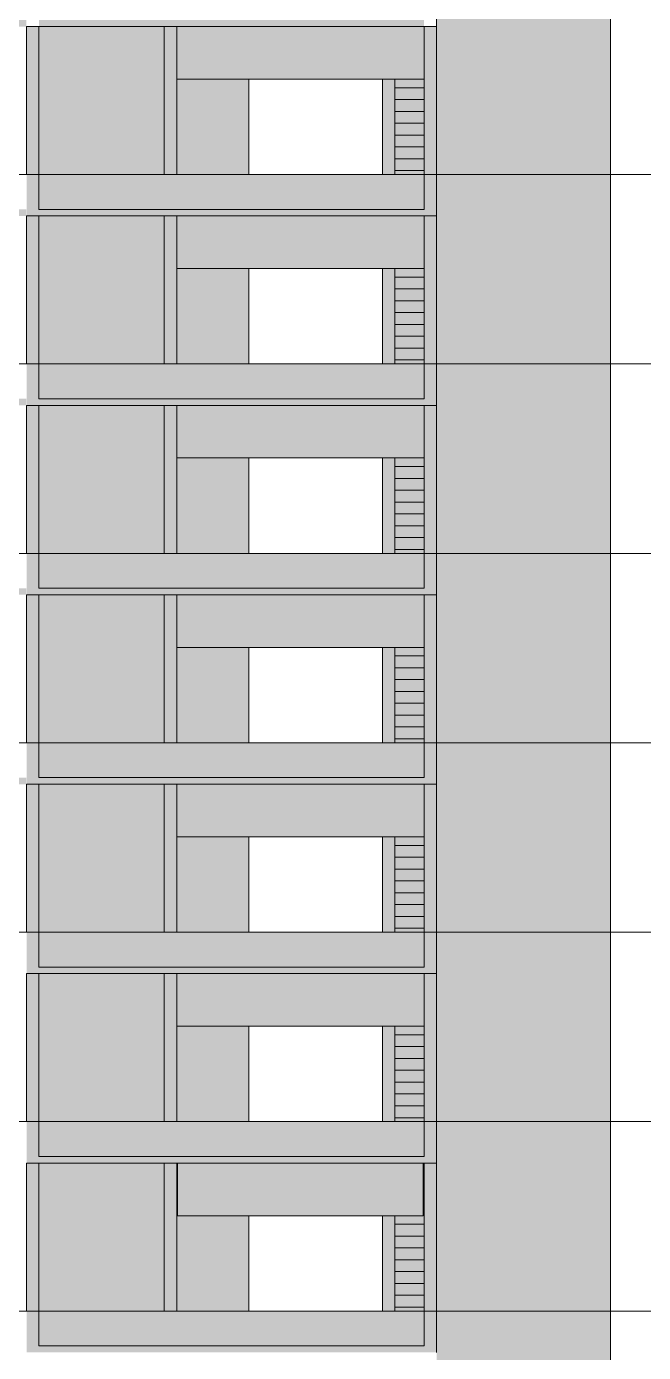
# Model space of a CAD drawing. Header units: centimetres. Extents: x -2136 to 34701, y -1430 to 84208.
# Drawn here: x 4334 to 5273, y 79098 to 81114 of the extents above; entities that cross this region are included whole.
import ezdxf

# ---------------------------------------------------------------- set-up
doc = ezdxf.new("R2010")
doc.units = ezdxf.units.CM
doc.linetypes.add('Centro', pattern=[3.175, 0.635, -0.47625, 1.5875, -0.47625])
for name, color, linetype, lineweight in [('A-FLOR', 7, 'Continuous', 18), ('A-FLOR-LEVL', 7, 'Continuous', 9), ('S-BEAM', 7, 'Continuous', 18), ('S-COLS', 7, 'Continuous', 18), ('S-STRS', 7, 'Continuous', 18)]:
    doc.layers.add(name, color=color, linetype=linetype, lineweight=lineweight)

msp = doc.modelspace()

# ---------------------------------------------------------------- hatches: boundary and pattern name
at = {"layer": 'A-FLOR', "true_color": 0xc0c0c0}
for points in [[(3747.47, 81114), (4334.47, 81114), (4333.97, 81124), (3429.47, 81124), (3429.47, 81114), (3590.23, 81114)], [(4562.97, 81114), (4939.47, 81114), (4939.47, 81124), (4353.47, 81124), (4353.47, 81114), (4543.97, 81114)], [(3747.47, 80826), (4334.47, 80826), (4333.97, 80836), (3429.47, 80836), (3429.47, 80826), (3590.23, 80826)], [(4939.47, 80826), (4939.47, 80836), (4353.47, 80836), (4353.47, 80826), (4907.61, 80826)], [(3590.23, 80538), (4334.47, 80538), (4333.97, 80548), (3429.47, 80548), (3429.47, 80538), (3496.13, 80538)], [(4672.96, 80538), (4939.47, 80538), (4939.47, 80548), (4353.47, 80548), (4353.47, 80538), (4562.97, 80538)], [(3469.47, 80250), (4334.47, 80250), (4333.97, 80260), (3429.47, 80260), (3429.47, 80250)], [(4907.61, 80250), (4939.47, 80250), (4939.47, 80260), (4353.47, 80260), (4353.47, 80250), (4792.89, 80250)], [(3747.47, 79962), (4334.47, 79962), (4333.97, 79972), (3429.47, 79972), (3429.47, 79962), (3590.23, 79962)], [(4939.47, 79962), (4939.47, 79972), (4353.47, 79972), (4353.47, 79962), (4907.61, 79962)], [(4543.97, 79674), (4939.47, 79674), (4939.47, 79684), (4353.47, 79684), (4353.47, 79674), (4531.21, 79674)], [(4907.61, 79386), (4939.47, 79386), (4939.47, 79396), (4353.47, 79396), (4353.47, 79386), (4719.41, 79386)], [(4564.24, 79098), (4939.47, 79098), (4939.47, 79108), (4353.47, 79108), (4353.47, 79098), (4543.97, 79098)]]:
    msp.add_hatch(color=9, dxfattribs=at).paths.add_polyline_path(points, flags=0)
at = {"layer": 'S-BEAM', "true_color": 0xc0c0c0}
for points in [[(4719.41, 81034), (4939.47, 81034), (4939.47, 81114), (4562.97, 81114), (4562.97, 81034), (4672.97, 81034)], [(4343.02, 80826), (4353.47, 80826), (4353.47, 80889), (4334.47, 80889), (4334.47, 80826)], [(4672.97, 80836), (4939.47, 80836), (4939.47, 80889), (4353.47, 80889), (4353.47, 80836), (4636.62, 80836)], [(4939.47, 80826), (4958.47, 80826), (4958.47, 80889), (4939.47, 80889), (4939.47, 80836)], [(4672.97, 80746), (4939.47, 80746), (4939.47, 80826), (4562.97, 80826), (4562.97, 80746), (4591.54, 80746)], [(4353.47, 80538), (4353.47, 80601), (4334.47, 80601), (4334.47, 80538), (4343.02, 80538)], [(4672.97, 80548), (4939.47, 80548), (4939.47, 80601), (4353.47, 80601), (4353.47, 80548), (4636.62, 80548)], [(4939.47, 80538), (4958.47, 80538), (4958.47, 80601), (4939.47, 80601), (4939.47, 80548)], [(4719.41, 80458), (4939.47, 80458), (4939.47, 80538), (4562.97, 80538), (4562.97, 80458), (4672.97, 80458)], [(4353.47, 80250), (4353.47, 80313), (4334.47, 80313), (4334.47, 80250), (4343.02, 80250)], [(4353.47, 80260), (4939.47, 80260), (4939.47, 80313), (4353.47, 80313), (4353.47, 80263.67)], [(4958.47, 80250), (4958.47, 80313), (4939.47, 80313), (4939.47, 80250)], [(4719.41, 80170), (4939.47, 80170), (4939.47, 80250), (4562.97, 80250), (4562.97, 80170), (4672.97, 80170)], [(4343.02, 79962), (4353.47, 79962), (4353.47, 80025), (4334.47, 80025), (4334.47, 79962)], [(4939.47, 79972), (4939.47, 80025), (4353.47, 80025), (4353.47, 79972), (4907.61, 79972)], [(4939.47, 79962), (4958.47, 79962), (4958.47, 80025), (4939.47, 80025), (4939.47, 79972)], [(4672.97, 79882), (4939.47, 79882), (4939.47, 79962), (4562.97, 79962), (4562.97, 79882), (4591.54, 79882)], [(4343.02, 79674), (4353.47, 79674), (4353.47, 79737), (4334.47, 79737), (4334.47, 79674)], [(4622.35, 79684), (4939.47, 79684), (4939.47, 79737), (4353.47, 79737), (4353.47, 79684), (4562.97, 79684)], [(4958.47, 79674), (4958.47, 79737), (4939.47, 79737), (4939.47, 79674)], [(4939.47, 79594), (4939.47, 79674), (4562.97, 79674), (4562.97, 79594), (4915.34, 79594)], [(4353.47, 79386), (4353.47, 79449), (4334.47, 79449), (4334.47, 79386), (4343.02, 79386)], [(4531.21, 79396), (4939.47, 79396), (4939.47, 79449), (4353.47, 79449), (4353.47, 79396), (4424.97, 79396)], [(4958.47, 79386), (4958.47, 79449), (4939.47, 79449), (4939.47, 79386)], [(4672.97, 79306), (4938.2, 79306), (4938.2, 79386), (4564.24, 79386), (4564.24, 79306), (4591.54, 79306)], [(4343.02, 79098), (4353.47, 79098), (4353.47, 79161), (4334.47, 79161), (4334.47, 79098)], [(4907.61, 79108), (4939.47, 79108), (4939.47, 79161), (4353.47, 79161), (4353.47, 79108), (4719.41, 79108)], [(4958.47, 79098), (4958.47, 79161), (4939.47, 79161), (4939.47, 79098)]]:
    msp.add_hatch(color=9, dxfattribs=at).paths.add_polyline_path(points, flags=0)
at = {"layer": 'S-COLS', "true_color": 0xc0c0c0}
for points in [[(5222.97, 80889), (5222.97, 81177), (4958.47, 81177), (4958.47, 80889), (5095.81, 80889)], [(4343.02, 80889), (4353.47, 80889), (4353.47, 81114), (4334.47, 81113.68), (4334.47, 80889)], [(4562.97, 80889), (4562.97, 81114), (4543.97, 81114), (4543.97, 80889)], [(4958.47, 80889), (4958.47, 81114), (4939.47, 81114), (4939.47, 80889)], [(4672.97, 80889), (4672.97, 81034), (4562.97, 81034), (4562.97, 80889)], [(4894.97, 80889), (4894.97, 81034), (4875.97, 81034), (4875.97, 80889)], [(4894.97, 81021), (4939.47, 81021), (4939.47, 81034), (4894.97, 81034)], [(4958.47, 80601), (5222.97, 80601), (5222.97, 80889), (4958.47, 80889), (4958.47, 80631.85)], [(4353.47, 80601), (4353.47, 80826), (4334.47, 80826), (4334.47, 80601), (4343.02, 80601)], [(4562.97, 80601), (4562.97, 80826), (4543.97, 80826), (4543.97, 80601)], [(4958.47, 80601), (4958.47, 80826), (4939.47, 80826), (4939.47, 80601)], [(4562.97, 80601), (4672.97, 80601), (4672.97, 80746), (4562.97, 80746), (4562.97, 80631.85)], [(4875.97, 80601), (4894.97, 80601), (4894.97, 80746), (4875.97, 80746), (4875.97, 80631.85)], [(4894.97, 80733), (4939.47, 80733), (4939.47, 80746), (4894.97, 80746)], [(5095.81, 80313), (5222.97, 80313), (5222.97, 80601), (4958.47, 80601), (4958.47, 80313)], [(4334.47, 80313), (4353.47, 80313), (4353.47, 80538), (4334.47, 80538), (4334.47, 80447.76)], [(4562.97, 80313), (4562.97, 80538), (4543.97, 80538), (4543.97, 80313)], [(4958.47, 80313), (4958.47, 80538), (4939.47, 80538), (4939.47, 80313)], [(4672.97, 80313), (4672.97, 80458), (4562.97, 80458), (4562.97, 80313)], [(4875.97, 80313), (4894.97, 80313), (4894.97, 80458), (4875.97, 80458)], [(4907.61, 80445), (4939.47, 80445), (4939.47, 80458), (4894.97, 80458), (4894.97, 80445)], [(5095.81, 80025), (5222.97, 80025), (5222.97, 80313), (4958.47, 80313), (4958.47, 80025)], [(4334.47, 80025), (4353.47, 80025), (4353.47, 80250), (4334.47, 80250), (4334.47, 80079.58)], [(4562.97, 80025), (4562.97, 80250), (4543.97, 80250), (4543.97, 80025)], [(4958.47, 80025), (4958.47, 80250), (4939.47, 80250), (4939.47, 80025)], [(4672.97, 80025), (4672.97, 80170), (4562.97, 80170), (4562.97, 80025)], [(4875.97, 80025), (4894.97, 80025), (4894.97, 80170), (4875.97, 80170)], [(4894.97, 80157), (4939.47, 80157), (4939.47, 80170), (4894.97, 80170)], [(5222.97, 79737), (5222.97, 80025), (4958.47, 80025), (4958.47, 79737), (5095.81, 79737)], [(4353.47, 79737), (4353.47, 79962), (4334.47, 79962), (4334.47, 79737), (4343.02, 79737)], [(4562.97, 79737), (4562.97, 79962), (4543.97, 79962), (4543.97, 79737)], [(4958.47, 79737), (4958.47, 79962), (4939.47, 79962), (4939.47, 79737)], [(4672.97, 79737), (4672.97, 79882), (4562.97, 79882), (4562.97, 79737)], [(4875.97, 79737), (4894.97, 79737), (4894.97, 79882), (4875.97, 79882)], [(4894.97, 79869), (4939.47, 79869), (4939.47, 79882), (4894.97, 79882)], [(5222.96, 79449), (5222.97, 79449), (5222.97, 79737), (4958.47, 79737), (4958.47, 79449), (5095.81, 79449)], [(4353.47, 79449), (4353.47, 79674), (4334.47, 79674), (4334.47, 79449), (4353.45, 79449)], [(4353.47, 79449), (4543.97, 79449), (4543.97, 79674), (4353.47, 79674), (4353.47, 79527.31)], [(4562.97, 79449), (4562.97, 79674), (4543.97, 79674), (4543.97, 79449)], [(4958.47, 79449), (4958.47, 79674), (4939.47, 79674), (4939.47, 79449)], [(4562.97, 79449), (4672.97, 79449), (4672.97, 79594), (4562.97, 79594), (4562.97, 79527.31)], [(4894.97, 79449), (4894.97, 79594), (4875.97, 79594), (4875.97, 79449)], [(4894.97, 79581), (4939.47, 79581), (4939.47, 79594), (4894.97, 79594)], [(5095.81, 79161), (5222.97, 79161), (5222.97, 79449), (4958.47, 79449), (4958.47, 79161)], [(4334.47, 79161), (4353.47, 79161), (4353.47, 79386), (4334.47, 79386)], [(4543.97, 79161), (4562.97, 79161), (4562.97, 79386), (4543.97, 79386), (4543.97, 79259.25)], [(4672.97, 79161), (4672.97, 79306), (4564.24, 79306), (4564.24, 79386), (4562.97, 79386), (4562.97, 79161), (4564.24, 79161)], [(4894.97, 79293), (4939.47, 79293), (4939.47, 79386), (4938.2, 79386), (4938.2, 79306), (4894.97, 79306)], [(4939.47, 79161), (4958.47, 79161), (4958.47, 79386), (4939.47, 79386), (4939.47, 79343.22)], [(4875.97, 79161), (4894.97, 79161), (4894.97, 79306), (4875.97, 79306)], [(5095.81, 78873), (5222.97, 78873), (5222.97, 79161), (4958.47, 79161), (4958.47, 78873)]]:
    msp.add_hatch(color=9, dxfattribs=at).paths.add_polyline_path(points, flags=0)
h = msp.add_hatch(color=9, dxfattribs=at)
h.paths.add_polyline_path([(4333.97, 80889), (4334.47, 80889.37), (4333.97, 81000.04)], flags=0)
h.paths.add_polyline_path([(4543.96, 80889), (4543.97, 81114), (4353.47, 81114), (4353.47, 80889), (4531.21, 80889)], flags=0)
h = msp.add_hatch(color=9, dxfattribs=at)
h.paths.add_polyline_path([(4333.97, 80601), (4334.47, 80601.37), (4333.97, 80631.85)], flags=0)
h.paths.add_polyline_path([(4353.47, 80601), (4543.96, 80601), (4543.97, 80826), (4353.47, 80826), (4353.47, 80631.85)], flags=0)
h = msp.add_hatch(color=9, dxfattribs=at)
h.paths.add_polyline_path([(4333.97, 80313), (4334.47, 80313), (4333.97, 80447.76)], flags=0)
h.paths.add_polyline_path([(4353.47, 80313), (4543.97, 80313), (4543.97, 80538), (4353.47, 80538)], flags=0)
h = msp.add_hatch(color=9, dxfattribs=at)
h.paths.add_polyline_path([(4333.97, 80025), (4334.47, 80025.37), (4333.97, 80079.58)], flags=0)
h.paths.add_polyline_path([(4358.89, 80025), (4543.96, 80025), (4543.97, 80250), (4353.47, 80250), (4353.47, 80025)], flags=0)
h = msp.add_hatch(color=9, dxfattribs=at)
h.paths.add_polyline_path([(4333.97, 79737), (4334.47, 79737.37), (4333.97, 79895.49)], flags=0)
h.paths.add_polyline_path([(4358.89, 79737), (4543.97, 79737), (4543.97, 79962), (4353.47, 79962), (4353.47, 79737)], flags=0)
h = msp.add_hatch(color=9, dxfattribs=at)
h.paths.add_polyline_path([(4333.97, 79161), (4334.47, 79161.37), (4333.97, 79385.74)], flags=0)
h.paths.add_polyline_path([(4353.47, 79161), (4543.97, 79161), (4543.97, 79386), (4353.47, 79386)], flags=0)
h.paths.add_polyline_path([(4333.97, 79396), (4334.47, 79396), (4333.97, 79435)], flags=0)
at = {"layer": 'S-STRS', "true_color": 0xc0c0c0}
for points in [[(4894.97, 81003), (4939.47, 81003), (4939.47, 81021), (4894.97, 81021), (4894.97, 81009)], [(4907.61, 80985), (4939.47, 80985), (4939.47, 81003), (4894.97, 81003), (4894.97, 80985)], [(4907.61, 80967), (4939.47, 80967), (4939.47, 80985), (4894.97, 80985), (4894.97, 80967)], [(4907.61, 80949), (4939.47, 80949), (4939.47, 80967), (4894.97, 80967), (4894.97, 80949)], [(4907.61, 80931), (4939.47, 80931), (4939.47, 80949), (4894.97, 80949), (4894.97, 80931)], [(4907.61, 80913), (4939.47, 80913), (4939.47, 80931), (4894.97, 80931), (4894.97, 80913)], [(4907.61, 80895), (4939.47, 80895), (4939.47, 80913), (4894.97, 80913), (4894.97, 80895)], [(5203.97, 80889), (5203.97, 80889), (5154.97, 80889)], [(4939.47, 80715), (4939.47, 80733), (4894.97, 80733), (4894.97, 80715), (4907.61, 80715)], [(4907.61, 80697), (4939.47, 80697), (4939.47, 80715), (4894.97, 80715), (4894.97, 80697)], [(4907.61, 80679), (4939.47, 80679), (4939.47, 80697), (4894.97, 80697), (4894.97, 80679)], [(4907.61, 80661), (4939.47, 80661), (4939.47, 80679), (4894.97, 80679), (4894.97, 80661)], [(4894.97, 80643), (4939.47, 80643), (4939.47, 80661), (4894.97, 80661)], [(4939.47, 80625), (4939.47, 80643), (4894.97, 80643), (4894.97, 80625), (4907.61, 80625)], [(4907.61, 80607), (4939.47, 80607), (4939.47, 80625), (4894.97, 80625), (4894.97, 80607)], [(5203.97, 80601), (5203.97, 80601), (5154.97, 80601)], [(4939.47, 80427), (4939.47, 80445), (4894.97, 80445), (4894.97, 80427), (4907.61, 80427)], [(4907.61, 80409), (4939.47, 80409), (4939.47, 80427), (4894.97, 80427), (4894.97, 80409)], [(4907.61, 80391), (4939.47, 80391), (4939.47, 80409), (4894.97, 80409), (4894.97, 80391)], [(4907.61, 80373), (4939.47, 80373), (4939.47, 80391), (4894.97, 80391), (4894.97, 80373)], [(4907.61, 80355), (4939.47, 80355), (4939.47, 80373), (4894.97, 80373), (4894.97, 80355)], [(4907.61, 80337), (4939.47, 80337), (4939.47, 80355), (4894.97, 80355), (4894.97, 80337)], [(4907.61, 80319), (4939.47, 80319), (4939.47, 80337), (4894.97, 80337), (4894.97, 80319)], [(4939.46, 80313), (4939.47, 80319), (4894.97, 80319), (4894.97, 80313), (4907.61, 80313)], [(5203.97, 80313), (5203.97, 80313), (5154.97, 80313)], [(4939.47, 80139), (4939.47, 80157), (4894.97, 80157), (4894.97, 80139), (4907.61, 80139)], [(4907.61, 80121), (4939.47, 80121), (4939.47, 80139), (4894.97, 80139), (4894.97, 80121)], [(4907.61, 80103), (4939.47, 80103), (4939.47, 80121), (4894.97, 80121), (4894.97, 80103)], [(4894.97, 80085), (4939.47, 80085), (4939.47, 80103), (4894.97, 80103)], [(4907.61, 80067), (4939.47, 80067), (4939.47, 80085), (4894.97, 80085), (4894.97, 80067)], [(4907.61, 80049), (4939.47, 80049), (4939.47, 80067), (4894.97, 80067), (4894.97, 80049)], [(4907.61, 80031), (4939.47, 80031), (4939.47, 80049), (4894.97, 80049), (4894.97, 80031)], [(5203.97, 80025), (5203.97, 80025), (5154.97, 80025)], [(4939.47, 79851), (4939.47, 79869), (4894.97, 79869), (4894.97, 79851), (4907.61, 79851)], [(4907.61, 79833), (4939.47, 79833), (4939.47, 79851), (4894.97, 79851), (4894.97, 79833)], [(4907.61, 79815), (4939.47, 79815), (4939.47, 79833), (4894.97, 79833), (4894.97, 79815)], [(4907.61, 79797), (4939.47, 79797), (4939.47, 79815), (4894.97, 79815), (4894.97, 79797)], [(4907.61, 79779), (4939.47, 79779), (4939.47, 79797), (4894.97, 79797), (4894.97, 79779)], [(4907.61, 79761), (4939.47, 79761), (4939.47, 79779), (4894.97, 79779), (4894.97, 79761)], [(4907.61, 79743), (4939.47, 79743), (4939.47, 79761), (4894.97, 79761), (4894.97, 79743)], [(4907.61, 79737), (4939.47, 79737), (4939.47, 79743), (4894.97, 79743), (4894.97, 79737)], [(4939.47, 79563), (4939.47, 79581), (4894.97, 79581), (4894.97, 79563), (4907.61, 79563)], [(4894.97, 79545), (4939.47, 79545), (4939.47, 79563), (4894.97, 79563)], [(4907.61, 79527), (4939.47, 79527.31), (4939.47, 79545), (4894.97, 79545), (4894.97, 79527)], [(4939.47, 79509), (4939.47, 79527), (4894.97, 79527), (4894.97, 79509), (4938.2, 79509)], [(4939.47, 79491), (4939.47, 79509), (4894.97, 79509), (4894.97, 79491), (4938.2, 79491)], [(4939.47, 79473), (4939.47, 79491), (4894.97, 79491), (4894.97, 79473), (4938.2, 79473)], [(4939.47, 79455), (4939.47, 79473), (4894.97, 79473), (4894.97, 79455), (4938.2, 79455)], [(4894.97, 79449), (4939.47, 79449), (4939.47, 79455), (4894.97, 79455)], [(4907.61, 79275), (4939.47, 79275), (4939.47, 79293), (4894.97, 79293), (4894.97, 79275)], [(4939.47, 79257), (4939.47, 79275), (4894.97, 79275), (4894.97, 79257), (4938.2, 79257)], [(4939.47, 79239), (4939.47, 79257), (4894.97, 79257), (4894.97, 79239), (4938.2, 79239)], [(4939.47, 79221), (4939.47, 79239), (4894.97, 79239), (4894.97, 79221), (4938.2, 79221)], [(4939.47, 79203), (4939.47, 79221), (4894.97, 79221), (4894.97, 79203), (4938.2, 79203)], [(4939.47, 79185), (4939.47, 79203), (4894.97, 79203), (4894.97, 79185), (4938.2, 79185)], [(4939.47, 79167), (4939.47, 79185), (4894.97, 79185), (4894.97, 79167), (4938.2, 79167)], [(4938.2, 79161), (4939.47, 79161), (4939.47, 79167), (4894.97, 79167), (4894.97, 79161), (4907.61, 79161)]]:
    msp.add_hatch(color=9, dxfattribs=at).paths.add_polyline_path(points, flags=0)
h = msp.add_hatch(color=9, dxfattribs=at)
h.paths.add_polyline_path([(5154.97, 80889), (5154.97, 80889), (5095.81, 80889)], flags=0)
h.paths.add_polyline_path([(4894.97, 80889), (4939.47, 80889), (4939.47, 80895), (4894.97, 80895)], flags=0)
h = msp.add_hatch(color=9, dxfattribs=at)
h.paths.add_polyline_path([(5154.97, 80601), (5154.97, 80601), (5095.81, 80601)], flags=0)
h.paths.add_polyline_path([(4907.61, 80601), (4939.47, 80601), (4939.47, 80607), (4894.97, 80607), (4894.97, 80601)], flags=0)
h = msp.add_hatch(color=9, dxfattribs=at)
h.paths.add_polyline_path([(5154.97, 80025), (5154.97, 80025), (5095.81, 80025)], flags=0)
h.paths.add_polyline_path([(4894.97, 80025), (4939.47, 80025), (4939.47, 80031), (4894.97, 80031)], flags=0)

# ---------------------------------------------------------------- linework, layer by layer
at = {"layer": 'A-FLOR', "lineweight": 9}
for p, q in [((4939.47, 81114), (4353.47, 81114)), ((4353.47, 80836), (4939.47, 80836)), ((4939.47, 80826), (4353.47, 80826)), ((4353.47, 80548), (4939.47, 80548)), ((4939.47, 80538), (4353.47, 80538)), ((4353.47, 80260), (4939.47, 80260)), ((4939.47, 80250), (4353.47, 80250)), ((4353.47, 79972), (4939.47, 79972)), ((4939.47, 79962), (4353.47, 79962)), ((4353.47, 79684), (4939.47, 79684)), ((4939.47, 79674), (4353.47, 79674)), ((4353.47, 79396), (4939.47, 79396)), ((4939.47, 79386), (4353.47, 79386)), ((4353.47, 79108), (4939.47, 79108))]:
    msp.add_line(p, q, dxfattribs=at)
at = {"layer": 'A-FLOR-LEVL', "linetype": 'Centro'}
for p, q in [((3025.22, 80889), (6823.81, 80889)), ((3025.22, 80601), (6823.81, 80601)), ((3025.22, 80313), (6823.81, 80313)), ((3025.22, 80025), (6823.81, 80025)), ((3025.22, 79737), (6823.81, 79737)), ((3025.22, 79449), (6823.81, 79449)), ((3025.22, 79161), (6823.81, 79161))]:
    msp.add_line(p, q, dxfattribs=at)
at = {"layer": 'S-BEAM', "lineweight": 9}
for p, q in [((4958.47, 81114), (4958.47, 81177)), ((4334.47, 81114), (4353.47, 81114)), ((4939.47, 81114), (4958.47, 81114)), ((4562.97, 81034), (4939.47, 81034)), ((4353.47, 80889), (4334.47, 80889)), ((4353.47, 80836), (4353.47, 80889)), ((4353.47, 80889), (4939.47, 80889)), ((4958.47, 80889), (4939.47, 80889)), ((4939.47, 80889), (4939.47, 80836)), ((4958.47, 80826), (4958.47, 80889)), ((4334.47, 80826), (4353.47, 80826)), ((4939.47, 80826), (4958.47, 80826)), ((4562.97, 80746), (4939.47, 80746)), ((4353.47, 80601), (4334.47, 80601)), ((4353.47, 80548), (4353.47, 80601)), ((4353.47, 80601), (4939.47, 80601)), ((4958.47, 80601), (4939.47, 80601)), ((4939.47, 80601), (4939.47, 80548)), ((4958.47, 80538), (4958.47, 80601)), ((4334.47, 80538), (4353.47, 80538)), ((4939.47, 80538), (4958.47, 80538)), ((4562.97, 80458), (4939.47, 80458)), ((4353.47, 80313), (4334.47, 80313)), ((4353.47, 80260), (4353.47, 80313)), ((4353.47, 80313), (4939.47, 80313)), ((4958.47, 80313), (4939.47, 80313)), ((4939.47, 80313), (4939.47, 80260)), ((4958.47, 80250), (4958.47, 80313)), ((4334.47, 80250), (4353.47, 80250)), ((4939.47, 80250), (4958.47, 80250)), ((4562.97, 80170), (4939.47, 80170)), ((4353.47, 80025), (4334.47, 80025)), ((4353.47, 79972), (4353.47, 80025)), ((4353.47, 80025), (4939.47, 80025)), ((4958.47, 80025), (4939.47, 80025)), ((4939.47, 80025), (4939.47, 79972)), ((4958.47, 79962), (4958.47, 80025)), ((4334.47, 79962), (4353.47, 79962)), ((4939.47, 79962), (4958.47, 79962)), ((4562.97, 79882), (4939.47, 79882)), ((4353.47, 79737), (4334.47, 79737)), ((4353.47, 79684), (4353.47, 79737)), ((4353.47, 79737), (4939.47, 79737)), ((4958.47, 79737), (4939.47, 79737)), ((4939.47, 79737), (4939.47, 79684)), ((4958.47, 79674), (4958.47, 79737)), ((4334.47, 79674), (4353.47, 79674)), ((4939.47, 79674), (4958.47, 79674)), ((4562.97, 79594), (4939.47, 79594)), ((4353.47, 79449), (4334.47, 79449)), ((4353.47, 79396), (4353.47, 79449)), ((4353.47, 79449), (4939.47, 79449)), ((4958.47, 79449), (4939.47, 79449)), ((4939.47, 79449), (4939.47, 79396)), ((4958.47, 79386), (4958.47, 79449)), ((4334.47, 79386), (4353.47, 79386)), ((4564.24, 79306), (4564.24, 79386)), ((4938.2, 79386), (4938.2, 79306)), ((4939.47, 79386), (4958.47, 79386)), ((4564.24, 79306), (4938.2, 79306)), ((4353.47, 79161), (4334.47, 79161)), ((4353.47, 79108), (4353.47, 79161)), ((4353.47, 79161), (4939.47, 79161)), ((4958.47, 79161), (4939.47, 79161)), ((4939.47, 79161), (4939.47, 79108)), ((4958.47, 79098), (4958.47, 79161))]:
    msp.add_line(p, q, dxfattribs=at)
at = {"layer": 'S-COLS', "lineweight": 9}
for p, q in [((5222.97, 81177), (5222.97, 80889)), ((4334.47, 81114), (4334.47, 80889)), ((4353.47, 81114), (4353.47, 80889)), ((4543.97, 81114), (4543.97, 80889)), ((4562.97, 81114), (4562.97, 80889)), ((4939.47, 81114), (4939.47, 80889)), ((4958.47, 80889), (4958.47, 81114)), ((4672.97, 81034), (4672.97, 80889)), ((4875.97, 81034), (4875.97, 80889)), ((4894.97, 81034), (4894.97, 80949)), ((5222.97, 80889), (4958.47, 80889)), ((5222.97, 80889), (4958.47, 80889)), ((5222.97, 80889), (5222.97, 80601)), ((4334.47, 80826), (4334.47, 80601)), ((4353.47, 80826), (4353.47, 80601)), ((4543.97, 80826), (4543.97, 80601)), ((4562.97, 80826), (4562.97, 80601)), ((4939.47, 80826), (4939.47, 80601)), ((4958.47, 80601), (4958.47, 80826)), ((4672.97, 80746), (4672.97, 80601)), ((4875.97, 80746), (4875.97, 80601)), ((4894.97, 80746), (4894.97, 80661)), ((5222.97, 80601), (4958.47, 80601)), ((5222.97, 80601), (4958.47, 80601)), ((5222.97, 80601), (5222.97, 80313)), ((4334.47, 80538), (4334.47, 80313)), ((4353.47, 80538), (4353.47, 80313)), ((4543.97, 80538), (4543.97, 80313)), ((4562.97, 80538), (4562.97, 80313)), ((4939.47, 80538), (4939.47, 80313)), ((4958.47, 80313), (4958.47, 80538)), ((4672.97, 80458), (4672.97, 80313)), ((4875.97, 80458), (4875.97, 80313)), ((4894.97, 80458), (4894.97, 80373)), ((5222.97, 80313), (4958.47, 80313)), ((5222.97, 80313), (4958.47, 80313)), ((5222.97, 80313), (5222.97, 80025)), ((4334.47, 80250), (4334.47, 80025)), ((4353.47, 80250), (4353.47, 80025)), ((4543.97, 80250), (4543.97, 80025)), ((4562.97, 80250), (4562.97, 80025)), ((4939.47, 80250), (4939.47, 80025)), ((4958.47, 80025), (4958.47, 80250)), ((4672.97, 80170), (4672.97, 80025)), ((4875.97, 80170), (4875.97, 80025)), ((4894.97, 80170), (4894.97, 80085)), ((5222.97, 80025), (4958.47, 80025)), ((5222.97, 80025), (4958.47, 80025)), ((5222.97, 80025), (5222.97, 79737)), ((4334.47, 79962), (4334.47, 79737)), ((4353.47, 79962), (4353.47, 79737)), ((4543.97, 79962), (4543.97, 79737)), ((4562.97, 79962), (4562.97, 79737)), ((4939.47, 79962), (4939.47, 79737)), ((4958.47, 79737), (4958.47, 79962)), ((4672.97, 79882), (4672.97, 79737)), ((4875.97, 79882), (4875.97, 79737)), ((4894.97, 79882), (4894.97, 79797)), ((5222.97, 79737), (4958.47, 79737)), ((5222.97, 79737), (4958.47, 79737)), ((5222.97, 79737), (5222.97, 79449)), ((4334.47, 79674), (4334.47, 79449)), ((4353.47, 79674), (4353.47, 79449)), ((4543.97, 79674), (4543.97, 79449)), ((4562.97, 79674), (4562.97, 79449)), ((4939.47, 79674), (4939.47, 79449)), ((4958.47, 79449), (4958.47, 79674)), ((4672.97, 79594), (4672.97, 79449)), ((4875.97, 79594), (4875.97, 79449)), ((4894.97, 79594), (4894.97, 79509)), ((5222.97, 79449), (4958.47, 79449)), ((5222.97, 79449), (4958.47, 79449)), ((5222.97, 79449), (5222.97, 79161)), ((4334.47, 79386), (4334.47, 79161)), ((4353.47, 79386), (4353.47, 79161)), ((4543.97, 79386), (4543.97, 79161)), ((4562.97, 79386), (4562.97, 79161)), ((4939.47, 79386), (4939.47, 79161)), ((4958.47, 79161), (4958.47, 79386)), ((4672.97, 79306), (4672.97, 79161)), ((4875.97, 79306), (4875.97, 79161)), ((4894.97, 79306), (4894.97, 79221)), ((5222.97, 79161), (4958.47, 79161)), ((5222.97, 79161), (4958.47, 79161)), ((5222.97, 79161), (5222.97, 78873))]:
    msp.add_line(p, q, dxfattribs=at)
at = {"layer": 'S-STRS', "lineweight": 9}
for p, q in [((4894.97, 81021), (4939.47, 81021)), ((4894.97, 81003), (4939.47, 81003)), ((4894.97, 80985), (4939.47, 80985)), ((4894.97, 80967), (4939.47, 80967)), ((4894.97, 80949), (4939.47, 80949)), ((4894.97, 80931), (4894.97, 80949)), ((4894.97, 80931), (4939.47, 80931)), ((4894.97, 80913), (4894.97, 80931)), ((4894.97, 80913), (4939.47, 80913)), ((4894.97, 80895), (4894.97, 80913)), ((4894.97, 80895), (4939.47, 80895)), ((4894.97, 80889), (4894.97, 80895)), ((4894.97, 80733), (4939.47, 80733)), ((4894.97, 80715), (4939.47, 80715)), ((4894.97, 80697), (4939.47, 80697)), ((4894.97, 80679), (4939.47, 80679)), ((4894.97, 80661), (4939.47, 80661)), ((4894.97, 80643), (4894.97, 80661)), ((4894.97, 80643), (4939.47, 80643)), ((4894.97, 80625), (4894.97, 80643)), ((4894.97, 80625), (4939.47, 80625)), ((4894.97, 80607), (4894.97, 80625)), ((4894.97, 80607), (4939.47, 80607)), ((4894.97, 80601), (4894.97, 80607)), ((4894.97, 80445), (4939.47, 80445)), ((4894.97, 80427), (4939.47, 80427)), ((4894.97, 80409), (4939.47, 80409)), ((4894.97, 80391), (4939.47, 80391)), ((4894.97, 80373), (4939.47, 80373)), ((4894.97, 80355), (4894.97, 80373)), ((4894.97, 80355), (4939.47, 80355)), ((4894.97, 80337), (4894.97, 80355)), ((4894.97, 80337), (4939.47, 80337)), ((4894.97, 80319), (4894.97, 80337)), ((4894.97, 80319), (4939.47, 80319)), ((4894.97, 80313), (4894.97, 80319)), ((4894.97, 80157), (4939.47, 80157)), ((4894.97, 80139), (4939.47, 80139)), ((4894.97, 80121), (4939.47, 80121)), ((4894.97, 80103), (4939.47, 80103)), ((4894.97, 80085), (4939.47, 80085)), ((4894.97, 80067), (4894.97, 80085)), ((4894.97, 80067), (4939.47, 80067)), ((4894.97, 80049), (4894.97, 80067)), ((4894.97, 80049), (4939.47, 80049)), ((4894.97, 80031), (4894.97, 80049)), ((4894.97, 80031), (4939.47, 80031)), ((4894.97, 80025), (4894.97, 80031)), ((4894.97, 79869), (4939.47, 79869)), ((4894.97, 79851), (4939.47, 79851)), ((4894.97, 79833), (4939.47, 79833)), ((4894.97, 79815), (4939.47, 79815)), ((4894.97, 79797), (4939.47, 79797)), ((4894.97, 79779), (4894.97, 79797)), ((4894.97, 79779), (4939.47, 79779)), ((4894.97, 79761), (4894.97, 79779)), ((4894.97, 79761), (4939.47, 79761)), ((4894.97, 79743), (4894.97, 79761)), ((4894.97, 79743), (4939.47, 79743)), ((4894.97, 79737), (4894.97, 79743)), ((4894.97, 79581), (4939.47, 79581)), ((4894.97, 79563), (4939.47, 79563)), ((4894.97, 79545), (4939.47, 79545)), ((4894.97, 79527), (4939.47, 79527)), ((4894.97, 79509), (4939.47, 79509)), ((4894.97, 79491), (4894.97, 79509)), ((4894.97, 79491), (4939.47, 79491)), ((4894.97, 79473), (4894.97, 79491)), ((4894.97, 79473), (4939.47, 79473)), ((4894.97, 79455), (4894.97, 79473)), ((4894.97, 79455), (4939.47, 79455)), ((4894.97, 79449), (4894.97, 79455)), ((4894.97, 79293), (4939.47, 79293)), ((4894.97, 79275), (4939.47, 79275)), ((4894.97, 79257), (4939.47, 79257)), ((4894.97, 79239), (4939.47, 79239)), ((4894.97, 79221), (4939.47, 79221)), ((4894.97, 79203), (4894.97, 79221)), ((4894.97, 79203), (4939.47, 79203)), ((4894.97, 79185), (4894.97, 79203)), ((4894.97, 79185), (4939.47, 79185)), ((4894.97, 79167), (4894.97, 79185)), ((4894.97, 79167), (4939.47, 79167)), ((4894.97, 79161), (4894.97, 79167))]:
    msp.add_line(p, q, dxfattribs=at)

doc.saveas('drawing.dxf')
